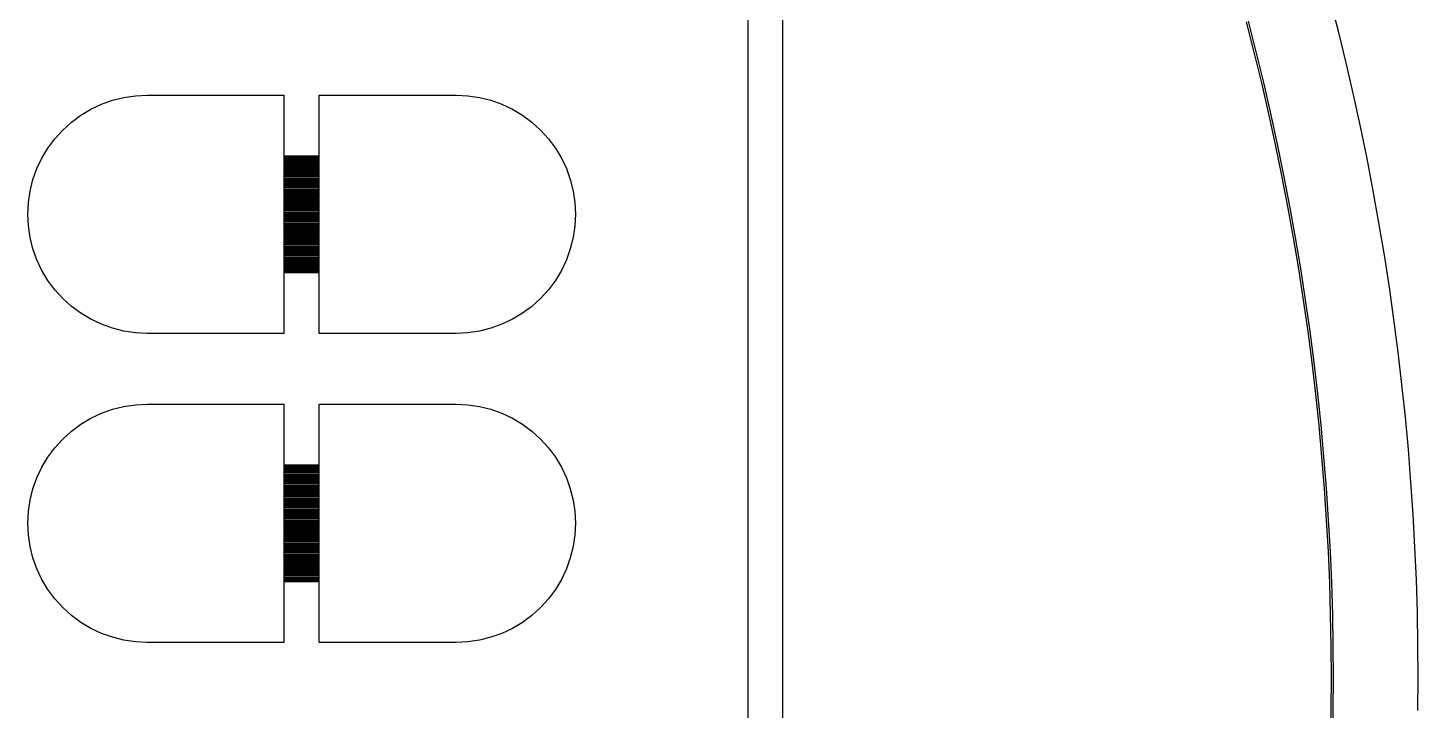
# Model space of a CAD drawing. Extents: x -18 to 132, y -42 to 114.
# Drawn here: x 91.03 to 131.5, y 35.06 to 54.93 of the extents above; entities that cross this region are included whole.
import ezdxf

# ---------------------------------------------------------------- set-up
doc = ezdxf.new("R2010")
doc.units = 0

msp = doc.modelspace()

# ---------------------------------------------------------------- linework, layer by layer
for p, q in [((113, 76.5), (113, -4.5)), ((112, -4), (112, 76)), ((129.177, 54.831), (128.941, 55.7521)), ((126.728, 54.2174), (126.499, 55.1086)), ((126.547, 55.1213), (126.777, 54.2296)), ((129.403, 53.907), (129.177, 54.831)), ((126.946, 53.3236), (126.728, 54.2174)), ((126.777, 54.2296), (126.995, 53.3351)), ((129.617, 52.9803), (129.403, 53.907)), ((127.153, 52.4271), (126.946, 53.3236)), ((126.995, 53.3351), (127.202, 52.4381)), ((92.8643, 52.5603), (93.1721, 52.7059)), ((93.1721, 52.7059), (93.4927, 52.8206)), ((93.4927, 52.8206), (93.823, 52.9033)), ((93.823, 52.9033), (94.1599, 52.9533)), ((94.1599, 52.9533), (94.5, 52.97)), ((94.5, 52.97), (98.485, 52.97)), ((98.485, 52.97), (98.485, 51.205)), ((99.515, 51.205), (99.515, 52.97)), ((99.515, 52.97), (103.5, 52.97)), ((103.5, 52.97), (103.84, 52.9533)), ((103.84, 52.9533), (104.177, 52.9033)), ((104.177, 52.9033), (104.507, 52.8206)), ((104.507, 52.8206), (104.828, 52.7059)), ((104.828, 52.7059), (105.136, 52.5603)), ((129.82, 52.0511), (129.617, 52.9803)), ((92.2987, 52.1823), (92.5722, 52.3852)), ((92.5722, 52.3852), (92.8643, 52.5603)), ((105.136, 52.5603), (105.428, 52.3852)), ((105.428, 52.3852), (105.701, 52.1823)), ((127.349, 51.5282), (127.153, 52.4271)), ((127.202, 52.4381), (127.398, 51.5385)), ((91.8177, 51.7013), (92.0463, 51.9537)), ((92.0463, 51.9537), (92.2987, 52.1823)), ((105.701, 52.1823), (105.954, 51.9537)), ((105.954, 51.9537), (106.182, 51.7013)), ((130.011, 51.1195), (129.82, 52.0511)), ((91.4397, 51.1357), (91.6148, 51.4278)), ((91.6148, 51.4278), (91.8177, 51.7013)), ((106.182, 51.7013), (106.385, 51.4278)), ((106.385, 51.4278), (106.56, 51.1357)), ((127.534, 50.6269), (127.349, 51.5282)), ((127.398, 51.5385), (127.583, 50.6366)), ((91.2941, 50.8279), (91.4397, 51.1357)), ((98.485, 51.205), (99.515, 51.205)), ((99.515, 51.195), (98.485, 51.195)), ((98.485, 51.195), (98.485, 51.165)), ((98.485, 51.165), (99.515, 51.165)), ((99.515, 51.155), (98.485, 51.155)), ((98.485, 51.155), (98.485, 51.125)), ((98.485, 51.125), (99.515, 51.125)), ((99.515, 51.115), (98.485, 51.115)), ((98.485, 51.115), (98.485, 51.085)), ((98.485, 51.085), (99.515, 51.085)), ((99.515, 51.075), (98.485, 51.075)), ((98.485, 51.075), (98.485, 51.045)), ((98.485, 51.045), (99.515, 51.045)), ((99.515, 51.035), (98.485, 51.035)), ((98.485, 51.035), (98.485, 51.005)), ((98.485, 51.005), (99.515, 51.005)), ((99.515, 50.995), (98.485, 50.995)), ((98.485, 50.995), (98.485, 50.965)), ((99.515, 51.165), (99.515, 51.195)), ((99.515, 51.125), (99.515, 51.155)), ((99.515, 51.085), (99.515, 51.115)), ((99.515, 51.045), (99.515, 51.075)), ((99.515, 51.005), (99.515, 51.035)), ((99.515, 50.965), (99.515, 50.995)), ((106.56, 51.1357), (106.706, 50.8279)), ((130.191, 50.1856), (130.011, 51.1195)), ((91.1794, 50.5073), (91.2941, 50.8279)), ((98.485, 50.965), (99.515, 50.965)), ((99.515, 50.955), (98.485, 50.955)), ((98.485, 50.955), (98.485, 50.925)), ((98.485, 50.925), (99.515, 50.925)), ((99.515, 50.915), (98.485, 50.915)), ((98.485, 50.915), (98.485, 50.885)), ((98.485, 50.885), (99.515, 50.885)), ((99.515, 50.875), (98.485, 50.875)), ((98.485, 50.875), (98.485, 50.845)), ((98.485, 50.845), (99.515, 50.845)), ((99.515, 50.835), (98.485, 50.835)), ((98.485, 50.835), (98.485, 50.805)), ((98.485, 50.805), (99.515, 50.805)), ((99.515, 50.795), (98.485, 50.795)), ((98.485, 50.795), (98.485, 50.765)), ((98.485, 50.765), (99.515, 50.765)), ((99.515, 50.755), (98.485, 50.755)), ((98.485, 50.755), (98.485, 50.725)), ((98.485, 50.725), (99.515, 50.725)), ((99.515, 50.715), (98.485, 50.715)), ((98.485, 50.715), (98.485, 50.685)), ((98.485, 50.685), (99.515, 50.685)), ((99.515, 50.675), (98.485, 50.675)), ((98.485, 50.675), (98.485, 50.645)), ((98.485, 50.645), (99.515, 50.645)), ((99.515, 50.635), (98.485, 50.635)), ((98.485, 50.635), (98.485, 50.605)), ((98.485, 50.605), (99.515, 50.605)), ((99.515, 50.595), (98.485, 50.595)), ((98.485, 50.595), (98.485, 50.565)), ((99.515, 50.925), (99.515, 50.955)), ((99.515, 50.885), (99.515, 50.915)), ((99.515, 50.845), (99.515, 50.875)), ((99.515, 50.805), (99.515, 50.835)), ((99.515, 50.765), (99.515, 50.795)), ((99.515, 50.725), (99.515, 50.755)), ((99.515, 50.685), (99.515, 50.715)), ((99.515, 50.645), (99.515, 50.675)), ((99.515, 50.605), (99.515, 50.635)), ((99.515, 50.565), (99.515, 50.595)), ((106.706, 50.8279), (106.821, 50.5073)), ((127.708, 49.7234), (127.534, 50.6269)), ((127.583, 50.6366), (127.757, 49.7326)), ((91.0967, 50.177), (91.1794, 50.5073)), ((98.485, 50.565), (99.515, 50.565)), ((99.515, 50.555), (98.485, 50.555)), ((98.485, 50.555), (98.485, 50.525)), ((98.485, 50.525), (99.515, 50.525)), ((99.515, 50.515), (98.485, 50.515)), ((98.485, 50.515), (98.485, 50.485)), ((98.485, 50.485), (99.515, 50.485)), ((99.515, 50.475), (98.485, 50.475)), ((98.485, 50.475), (98.485, 50.445)), ((98.485, 50.445), (99.515, 50.445)), ((99.515, 50.435), (98.485, 50.435)), ((98.485, 50.435), (98.485, 50.405)), ((98.485, 50.405), (99.515, 50.405)), ((99.515, 50.395), (98.485, 50.395)), ((98.485, 50.395), (98.485, 50.365)), ((98.485, 50.365), (99.515, 50.365)), ((99.515, 50.355), (98.485, 50.355)), ((98.485, 50.355), (98.485, 50.325)), ((98.485, 50.325), (99.515, 50.325)), ((99.515, 50.315), (98.485, 50.315)), ((98.485, 50.315), (98.485, 50.285)), ((98.485, 50.285), (99.515, 50.285)), ((99.515, 50.275), (98.485, 50.275)), ((98.485, 50.275), (98.485, 50.245)), ((98.485, 50.245), (99.515, 50.245)), ((99.515, 50.235), (98.485, 50.235)), ((98.485, 50.235), (98.485, 50.205)), ((98.485, 50.205), (99.515, 50.205)), ((99.515, 50.195), (98.485, 50.195)), ((98.485, 50.195), (98.485, 50.165)), ((99.515, 50.525), (99.515, 50.555)), ((99.515, 50.485), (99.515, 50.515)), ((99.515, 50.445), (99.515, 50.475)), ((99.515, 50.405), (99.515, 50.435)), ((99.515, 50.365), (99.515, 50.395)), ((99.515, 50.325), (99.515, 50.355)), ((99.515, 50.285), (99.515, 50.315)), ((99.515, 50.245), (99.515, 50.275)), ((99.515, 50.205), (99.515, 50.235)), ((99.515, 50.165), (99.515, 50.195)), ((106.821, 50.5073), (106.903, 50.177)), ((130.359, 49.2495), (130.191, 50.1856)), ((91.03, 49.5), (91.0467, 49.8401)), ((91.0467, 49.8401), (91.0967, 50.177)), ((98.485, 50.165), (99.515, 50.165)), ((99.515, 50.155), (98.485, 50.155)), ((98.485, 50.155), (98.485, 50.125)), ((98.485, 50.125), (99.515, 50.125)), ((99.515, 50.115), (98.485, 50.115)), ((98.485, 50.115), (98.485, 50.085)), ((98.485, 50.085), (99.515, 50.085)), ((99.515, 50.075), (98.485, 50.075)), ((98.485, 50.075), (98.485, 50.045)), ((98.485, 50.045), (99.515, 50.045)), ((99.515, 50.035), (98.485, 50.035)), ((98.485, 50.035), (98.485, 50.005)), ((98.485, 50.005), (99.515, 50.005)), ((99.515, 49.995), (98.485, 49.995)), ((98.485, 49.995), (98.485, 49.965)), ((98.485, 49.965), (99.515, 49.965)), ((99.515, 49.955), (98.485, 49.955)), ((98.485, 49.955), (98.485, 49.925)), ((98.485, 49.925), (99.515, 49.925)), ((99.515, 49.915), (98.485, 49.915)), ((98.485, 49.915), (98.485, 49.885)), ((98.485, 49.885), (99.515, 49.885)), ((99.515, 49.875), (98.485, 49.875)), ((98.485, 49.875), (98.485, 49.845)), ((98.485, 49.845), (99.515, 49.845)), ((99.515, 49.835), (98.485, 49.835)), ((98.485, 49.835), (98.485, 49.805)), ((98.485, 49.805), (99.515, 49.805)), ((99.515, 49.795), (98.485, 49.795)), ((98.485, 49.795), (98.485, 49.765)), ((99.515, 50.125), (99.515, 50.155)), ((99.515, 50.085), (99.515, 50.115)), ((99.515, 50.045), (99.515, 50.075)), ((99.515, 50.005), (99.515, 50.035)), ((99.515, 49.965), (99.515, 49.995)), ((99.515, 49.925), (99.515, 49.955)), ((99.515, 49.885), (99.515, 49.915)), ((99.515, 49.845), (99.515, 49.875)), ((99.515, 49.805), (99.515, 49.835)), ((99.515, 49.765), (99.515, 49.795)), ((106.903, 50.177), (106.953, 49.8401)), ((106.953, 49.8401), (106.97, 49.5)), ((91.0467, 49.1599), (91.03, 49.5)), ((98.485, 49.765), (99.515, 49.765)), ((99.515, 49.755), (98.485, 49.755)), ((98.485, 49.755), (98.485, 49.725)), ((98.485, 49.725), (99.515, 49.725)), ((99.515, 49.715), (98.485, 49.715)), ((98.485, 49.715), (98.485, 49.685)), ((98.485, 49.685), (99.515, 49.685)), ((99.515, 49.675), (98.485, 49.675)), ((98.485, 49.675), (98.485, 49.645)), ((98.485, 49.645), (99.515, 49.645)), ((99.515, 49.635), (98.485, 49.635)), ((98.485, 49.635), (98.485, 49.605)), ((98.485, 49.605), (99.515, 49.605)), ((99.515, 49.595), (98.485, 49.595)), ((98.485, 49.595), (98.485, 49.565)), ((98.485, 49.565), (99.515, 49.565)), ((99.515, 49.555), (98.485, 49.555)), ((98.485, 49.555), (98.485, 49.525)), ((98.485, 49.525), (99.515, 49.525)), ((99.515, 49.515), (98.485, 49.515)), ((98.485, 49.515), (98.485, 49.485)), ((98.485, 49.485), (99.515, 49.485)), ((99.515, 49.475), (98.485, 49.475)), ((98.485, 49.475), (98.485, 49.445)), ((98.485, 49.445), (99.515, 49.445)), ((99.515, 49.435), (98.485, 49.435)), ((98.485, 49.435), (98.485, 49.405)), ((98.485, 49.405), (99.515, 49.405)), ((99.515, 49.395), (98.485, 49.395)), ((98.485, 49.395), (98.485, 49.365)), ((99.515, 49.725), (99.515, 49.755)), ((99.515, 49.685), (99.515, 49.715)), ((99.515, 49.645), (99.515, 49.675)), ((99.515, 49.605), (99.515, 49.635)), ((99.515, 49.565), (99.515, 49.595)), ((99.515, 49.525), (99.515, 49.555)), ((99.515, 49.485), (99.515, 49.515)), ((99.515, 49.445), (99.515, 49.475)), ((99.515, 49.405), (99.515, 49.435)), ((99.515, 49.365), (99.515, 49.395)), ((106.97, 49.5), (106.953, 49.1599)), ((127.871, 48.8179), (127.708, 49.7234)), ((127.757, 49.7326), (127.92, 48.8264)), ((91.0967, 48.823), (91.0467, 49.1599)), ((98.485, 49.365), (99.515, 49.365)), ((99.515, 49.355), (98.485, 49.355)), ((98.485, 49.355), (98.485, 49.325)), ((98.485, 49.325), (99.515, 49.325)), ((99.515, 49.315), (98.485, 49.315)), ((98.485, 49.315), (98.485, 49.285)), ((98.485, 49.285), (99.515, 49.285)), ((99.515, 49.275), (98.485, 49.275)), ((98.485, 49.275), (98.485, 49.245)), ((98.485, 49.245), (99.515, 49.245)), ((99.515, 49.235), (98.485, 49.235)), ((98.485, 49.235), (98.485, 49.205)), ((98.485, 49.205), (99.515, 49.205)), ((99.515, 49.195), (98.485, 49.195)), ((98.485, 49.195), (98.485, 49.165)), ((98.485, 49.165), (99.515, 49.165)), ((99.515, 49.155), (98.485, 49.155)), ((98.485, 49.155), (98.485, 49.125)), ((98.485, 49.125), (99.515, 49.125)), ((99.515, 49.115), (98.485, 49.115)), ((98.485, 49.115), (98.485, 49.085)), ((98.485, 49.085), (99.515, 49.085)), ((99.515, 49.075), (98.485, 49.075)), ((98.485, 49.075), (98.485, 49.045)), ((98.485, 49.045), (99.515, 49.045)), ((99.515, 49.035), (98.485, 49.035)), ((98.485, 49.035), (98.485, 49.005)), ((98.485, 49.005), (99.515, 49.005)), ((99.515, 48.995), (98.485, 48.995)), ((98.485, 48.995), (98.485, 48.965)), ((99.515, 49.325), (99.515, 49.355)), ((99.515, 49.285), (99.515, 49.315)), ((99.515, 49.245), (99.515, 49.275)), ((99.515, 49.205), (99.515, 49.235)), ((99.515, 49.165), (99.515, 49.195)), ((99.515, 49.125), (99.515, 49.155)), ((99.515, 49.085), (99.515, 49.115)), ((99.515, 49.045), (99.515, 49.075)), ((99.515, 49.005), (99.515, 49.035)), ((99.515, 48.965), (99.515, 48.995)), ((106.953, 49.1599), (106.903, 48.823)), ((130.516, 48.3115), (130.359, 49.2495)), ((91.1794, 48.4927), (91.0967, 48.823)), ((98.485, 48.965), (99.515, 48.965)), ((99.515, 48.955), (98.485, 48.955)), ((98.485, 48.955), (98.485, 48.925)), ((98.485, 48.925), (99.515, 48.925)), ((99.515, 48.915), (98.485, 48.915)), ((98.485, 48.915), (98.485, 48.885)), ((98.485, 48.885), (99.515, 48.885)), ((99.515, 48.875), (98.485, 48.875)), ((98.485, 48.875), (98.485, 48.845)), ((98.485, 48.845), (99.515, 48.845)), ((99.515, 48.835), (98.485, 48.835)), ((98.485, 48.835), (98.485, 48.805)), ((98.485, 48.805), (99.515, 48.805)), ((99.515, 48.795), (98.485, 48.795)), ((98.485, 48.795), (98.485, 48.765)), ((98.485, 48.765), (99.515, 48.765)), ((99.515, 48.755), (98.485, 48.755)), ((98.485, 48.755), (98.485, 48.725)), ((98.485, 48.725), (99.515, 48.725)), ((99.515, 48.715), (98.485, 48.715)), ((98.485, 48.715), (98.485, 48.685)), ((98.485, 48.685), (99.515, 48.685)), ((99.515, 48.675), (98.485, 48.675)), ((98.485, 48.675), (98.485, 48.645)), ((98.485, 48.645), (99.515, 48.645)), ((99.515, 48.635), (98.485, 48.635)), ((98.485, 48.635), (98.485, 48.605)), ((98.485, 48.605), (99.515, 48.605)), ((99.515, 48.595), (98.485, 48.595)), ((98.485, 48.595), (98.485, 48.565)), ((98.485, 48.565), (99.515, 48.565)), ((99.515, 48.925), (99.515, 48.955)), ((99.515, 48.885), (99.515, 48.915)), ((99.515, 48.845), (99.515, 48.875)), ((99.515, 48.805), (99.515, 48.835)), ((99.515, 48.765), (99.515, 48.795)), ((99.515, 48.725), (99.515, 48.755)), ((99.515, 48.685), (99.515, 48.715)), ((99.515, 48.645), (99.515, 48.675)), ((99.515, 48.605), (99.515, 48.635)), ((99.515, 48.565), (99.515, 48.595)), ((106.903, 48.823), (106.821, 48.4927)), ((128.023, 47.9104), (127.871, 48.8179)), ((127.92, 48.8264), (128.072, 47.9183)), ((91.2941, 48.1721), (91.1794, 48.4927)), ((91.4397, 47.8643), (91.2941, 48.1721)), ((99.515, 48.555), (98.485, 48.555)), ((98.485, 48.555), (98.485, 48.525)), ((98.485, 48.525), (99.515, 48.525)), ((99.515, 48.515), (98.485, 48.515)), ((98.485, 48.515), (98.485, 48.485)), ((98.485, 48.485), (99.515, 48.485)), ((99.515, 48.475), (98.485, 48.475)), ((98.485, 48.475), (98.485, 48.445)), ((98.485, 48.445), (99.515, 48.445)), ((99.515, 48.435), (98.485, 48.435)), ((98.485, 48.435), (98.485, 48.405)), ((98.485, 48.405), (99.515, 48.405)), ((99.515, 48.395), (98.485, 48.395)), ((98.485, 48.395), (98.485, 48.365)), ((98.485, 48.365), (99.515, 48.365)), ((99.515, 48.355), (98.485, 48.355)), ((98.485, 48.355), (98.485, 48.325)), ((98.485, 48.325), (99.515, 48.325)), ((99.515, 48.315), (98.485, 48.315)), ((98.485, 48.315), (98.485, 48.285)), ((98.485, 48.285), (99.515, 48.285)), ((99.515, 48.275), (98.485, 48.275)), ((98.485, 48.275), (98.485, 48.245)), ((98.485, 48.245), (99.515, 48.245)), ((99.515, 48.235), (98.485, 48.235)), ((98.485, 48.235), (98.485, 48.205)), ((98.485, 48.205), (99.515, 48.205)), ((99.515, 48.195), (98.485, 48.195)), ((98.485, 48.195), (98.485, 48.165)), ((98.485, 48.165), (99.515, 48.165)), ((99.515, 48.525), (99.515, 48.555)), ((99.515, 48.485), (99.515, 48.515)), ((99.515, 48.445), (99.515, 48.475)), ((99.515, 48.405), (99.515, 48.435)), ((99.515, 48.365), (99.515, 48.395)), ((99.515, 48.325), (99.515, 48.355)), ((99.515, 48.285), (99.515, 48.315)), ((99.515, 48.245), (99.515, 48.275)), ((99.515, 48.205), (99.515, 48.235)), ((99.515, 48.165), (99.515, 48.195)), ((106.706, 48.1721), (106.56, 47.8643)), ((106.821, 48.4927), (106.706, 48.1721)), ((130.661, 47.3716), (130.516, 48.3115)), ((91.6148, 47.5722), (91.4397, 47.8643)), ((99.515, 48.155), (98.485, 48.155)), ((98.485, 48.155), (98.485, 48.125)), ((98.485, 48.125), (99.515, 48.125)), ((99.515, 48.115), (98.485, 48.115)), ((98.485, 48.115), (98.485, 48.085)), ((98.485, 48.085), (99.515, 48.085)), ((99.515, 48.075), (98.485, 48.075)), ((98.485, 48.075), (98.485, 48.045)), ((98.485, 48.045), (99.515, 48.045)), ((99.515, 48.035), (98.485, 48.035)), ((98.485, 48.035), (98.485, 48.005)), ((98.485, 48.005), (99.515, 48.005)), ((99.515, 47.995), (98.485, 47.995)), ((98.485, 47.995), (98.485, 47.965)), ((98.485, 47.965), (99.515, 47.965)), ((99.515, 47.955), (98.485, 47.955)), ((98.485, 47.955), (98.485, 47.925)), ((98.485, 47.925), (99.515, 47.925)), ((99.515, 47.915), (98.485, 47.915)), ((98.485, 47.915), (98.485, 47.885)), ((98.485, 47.885), (99.515, 47.885)), ((99.515, 47.875), (98.485, 47.875)), ((98.485, 47.875), (98.485, 47.845)), ((98.485, 47.845), (99.515, 47.845)), ((99.515, 47.835), (98.485, 47.835)), ((98.485, 47.835), (98.485, 47.805)), ((98.485, 47.805), (99.515, 47.805)), ((99.515, 47.795), (98.485, 47.795)), ((98.485, 47.795), (98.485, 46.03)), ((99.515, 48.125), (99.515, 48.155)), ((99.515, 48.085), (99.515, 48.115)), ((99.515, 48.045), (99.515, 48.075)), ((99.515, 48.005), (99.515, 48.035)), ((99.515, 47.965), (99.515, 47.995)), ((99.515, 47.925), (99.515, 47.955)), ((99.515, 47.885), (99.515, 47.915)), ((99.515, 47.845), (99.515, 47.875)), ((99.515, 47.805), (99.515, 47.835)), ((99.515, 46.03), (99.515, 47.795)), ((106.56, 47.8643), (106.385, 47.5722)), ((128.163, 47.0011), (128.023, 47.9104)), ((128.072, 47.9183), (128.213, 47.0085)), ((91.8177, 47.2987), (91.6148, 47.5722)), ((106.385, 47.5722), (106.182, 47.2987)), ((130.795, 46.43), (130.661, 47.3716)), ((92.0463, 47.0463), (91.8177, 47.2987)), ((92.2987, 46.8177), (92.0463, 47.0463)), ((105.954, 47.0463), (105.701, 46.8177)), ((106.182, 47.2987), (105.954, 47.0463)), ((128.293, 46.0902), (128.163, 47.0011)), ((128.213, 47.0085), (128.342, 46.0969)), ((92.5722, 46.6148), (92.2987, 46.8177)), ((92.8643, 46.4397), (92.5722, 46.6148)), ((105.428, 46.6148), (105.136, 46.4397)), ((105.701, 46.8177), (105.428, 46.6148)), ((93.1721, 46.2941), (92.8643, 46.4397)), ((93.4927, 46.1794), (93.1721, 46.2941)), ((93.823, 46.0967), (93.4927, 46.1794)), ((104.507, 46.1794), (104.177, 46.0967)), ((104.828, 46.2941), (104.507, 46.1794)), ((105.136, 46.4397), (104.828, 46.2941)), ((130.917, 45.4868), (130.795, 46.43)), ((94.1599, 46.0467), (93.823, 46.0967)), ((94.5, 46.03), (94.1599, 46.0467)), ((98.485, 46.03), (94.5, 46.03)), ((103.5, 46.03), (99.515, 46.03)), ((103.84, 46.0467), (103.5, 46.03)), ((104.177, 46.0967), (103.84, 46.0467)), ((128.411, 45.1777), (128.293, 46.0902)), ((128.342, 46.0969), (128.461, 45.1839)), ((131.028, 44.5422), (130.917, 45.4868)), ((128.518, 44.2639), (128.411, 45.1777)), ((128.461, 45.1839), (128.568, 44.2694)), ((131.127, 43.5963), (131.028, 44.5422)), ((128.614, 43.3488), (128.518, 44.2639)), ((128.568, 44.2694), (128.664, 43.3537)), ((93.1721, 43.7059), (93.4927, 43.8206)), ((93.4927, 43.8206), (93.823, 43.9033)), ((93.823, 43.9033), (94.1599, 43.9533)), ((94.1599, 43.9533), (94.5, 43.97)), ((94.5, 43.97), (98.485, 43.97)), ((98.485, 43.97), (98.485, 42.205)), ((99.515, 42.205), (99.515, 43.97)), ((99.515, 43.97), (103.5, 43.97)), ((103.5, 43.97), (103.84, 43.9533)), ((103.84, 43.9533), (104.177, 43.9033)), ((104.177, 43.9033), (104.507, 43.8206)), ((104.507, 43.8206), (104.828, 43.7059)), ((92.2987, 43.1823), (92.5722, 43.3852)), ((92.5722, 43.3852), (92.8643, 43.5603)), ((92.8643, 43.5603), (93.1721, 43.7059)), ((104.828, 43.7059), (105.136, 43.5603)), ((105.136, 43.5603), (105.428, 43.3852)), ((105.428, 43.3852), (105.701, 43.1823)), ((128.699, 42.4326), (128.614, 43.3488)), ((128.664, 43.3537), (128.748, 42.4369)), ((131.214, 42.6493), (131.127, 43.5963)), ((91.8177, 42.7013), (92.0463, 42.9537)), ((92.0463, 42.9537), (92.2987, 43.1823)), ((105.701, 43.1823), (105.954, 42.9537)), ((105.954, 42.9537), (106.182, 42.7013)), ((91.6148, 42.4278), (91.8177, 42.7013)), ((106.182, 42.7013), (106.385, 42.4278)), ((131.29, 41.7012), (131.214, 42.6493)), ((91.2941, 41.8279), (91.4397, 42.1357)), ((91.4397, 42.1357), (91.6148, 42.4278)), ((98.485, 42.205), (99.515, 42.205)), ((99.515, 42.195), (98.485, 42.195)), ((98.485, 42.195), (98.485, 42.165)), ((98.485, 42.165), (99.515, 42.165)), ((99.515, 42.155), (98.485, 42.155)), ((98.485, 42.155), (98.485, 42.125)), ((98.485, 42.125), (99.515, 42.125)), ((99.515, 42.115), (98.485, 42.115)), ((98.485, 42.115), (98.485, 42.085)), ((99.515, 42.165), (99.515, 42.195)), ((99.515, 42.125), (99.515, 42.155)), ((99.515, 42.085), (99.515, 42.115)), ((106.385, 42.4278), (106.56, 42.1357)), ((106.56, 42.1357), (106.706, 41.8279)), ((128.772, 41.5155), (128.699, 42.4326)), ((128.748, 42.4369), (128.822, 41.5192)), ((91.1794, 41.5073), (91.2941, 41.8279)), ((98.485, 42.085), (99.515, 42.085)), ((99.515, 42.075), (98.485, 42.075)), ((98.485, 42.075), (98.485, 42.045)), ((98.485, 42.045), (99.515, 42.045)), ((99.515, 42.035), (98.485, 42.035)), ((98.485, 42.035), (98.485, 42.005)), ((98.485, 42.005), (99.515, 42.005)), ((99.515, 41.995), (98.485, 41.995)), ((98.485, 41.995), (98.485, 41.965)), ((98.485, 41.965), (99.515, 41.965)), ((99.515, 41.955), (98.485, 41.955)), ((98.485, 41.955), (98.485, 41.925)), ((98.485, 41.925), (99.515, 41.925)), ((99.515, 41.915), (98.485, 41.915)), ((98.485, 41.915), (98.485, 41.885)), ((98.485, 41.885), (99.515, 41.885)), ((99.515, 41.875), (98.485, 41.875)), ((98.485, 41.875), (98.485, 41.845)), ((98.485, 41.845), (99.515, 41.845)), ((99.515, 41.835), (98.485, 41.835)), ((98.485, 41.835), (98.485, 41.805)), ((98.485, 41.805), (99.515, 41.805)), ((99.515, 41.795), (98.485, 41.795)), ((98.485, 41.795), (98.485, 41.765)), ((98.485, 41.765), (99.515, 41.765)), ((99.515, 41.755), (98.485, 41.755)), ((98.485, 41.755), (98.485, 41.725)), ((98.485, 41.725), (99.515, 41.725)), ((99.515, 41.715), (98.485, 41.715)), ((98.485, 41.715), (98.485, 41.685)), ((98.485, 41.685), (99.515, 41.685)), ((99.515, 42.045), (99.515, 42.075)), ((99.515, 42.005), (99.515, 42.035)), ((99.515, 41.965), (99.515, 41.995)), ((99.515, 41.925), (99.515, 41.955)), ((99.515, 41.885), (99.515, 41.915)), ((99.515, 41.845), (99.515, 41.875)), ((99.515, 41.805), (99.515, 41.835)), ((99.515, 41.765), (99.515, 41.795)), ((99.515, 41.725), (99.515, 41.755)), ((99.515, 41.685), (99.515, 41.715)), ((106.706, 41.8279), (106.821, 41.5073)), ((131.354, 40.7523), (131.29, 41.7012)), ((91.0967, 41.177), (91.1794, 41.5073)), ((99.515, 41.675), (98.485, 41.675)), ((98.485, 41.675), (98.485, 41.645)), ((98.485, 41.645), (99.515, 41.645)), ((99.515, 41.635), (98.485, 41.635)), ((98.485, 41.635), (98.485, 41.605)), ((98.485, 41.605), (99.515, 41.605)), ((99.515, 41.595), (98.485, 41.595)), ((98.485, 41.595), (98.485, 41.565)), ((98.485, 41.565), (99.515, 41.565)), ((99.515, 41.555), (98.485, 41.555)), ((98.485, 41.555), (98.485, 41.525)), ((98.485, 41.525), (99.515, 41.525)), ((99.515, 41.515), (98.485, 41.515)), ((98.485, 41.515), (98.485, 41.485)), ((98.485, 41.485), (99.515, 41.485)), ((99.515, 41.475), (98.485, 41.475)), ((98.485, 41.475), (98.485, 41.445)), ((98.485, 41.445), (99.515, 41.445)), ((99.515, 41.435), (98.485, 41.435)), ((98.485, 41.435), (98.485, 41.405)), ((98.485, 41.405), (99.515, 41.405)), ((99.515, 41.395), (98.485, 41.395)), ((98.485, 41.395), (98.485, 41.365)), ((98.485, 41.365), (99.515, 41.365)), ((99.515, 41.355), (98.485, 41.355)), ((98.485, 41.355), (98.485, 41.325)), ((98.485, 41.325), (99.515, 41.325)), ((99.515, 41.315), (98.485, 41.315)), ((98.485, 41.315), (98.485, 41.285)), ((98.485, 41.285), (99.515, 41.285)), ((99.515, 41.645), (99.515, 41.675)), ((99.515, 41.605), (99.515, 41.635)), ((99.515, 41.565), (99.515, 41.595)), ((99.515, 41.525), (99.515, 41.555)), ((99.515, 41.485), (99.515, 41.515)), ((99.515, 41.445), (99.515, 41.475)), ((99.515, 41.405), (99.515, 41.435)), ((99.515, 41.365), (99.515, 41.395)), ((99.515, 41.325), (99.515, 41.355)), ((99.515, 41.285), (99.515, 41.315)), ((106.821, 41.5073), (106.903, 41.177)), ((128.834, 40.5975), (128.772, 41.5155)), ((128.822, 41.5192), (128.884, 40.6006)), ((91.0467, 40.8401), (91.0967, 41.177)), ((99.515, 41.275), (98.485, 41.275)), ((98.485, 41.275), (98.485, 41.245)), ((98.485, 41.245), (99.515, 41.245)), ((99.515, 41.235), (98.485, 41.235)), ((98.485, 41.235), (98.485, 41.205)), ((98.485, 41.205), (99.515, 41.205)), ((99.515, 41.195), (98.485, 41.195)), ((98.485, 41.195), (98.485, 41.165)), ((98.485, 41.165), (99.515, 41.165)), ((99.515, 41.155), (98.485, 41.155)), ((98.485, 41.155), (98.485, 41.125)), ((98.485, 41.125), (99.515, 41.125)), ((99.515, 41.115), (98.485, 41.115)), ((98.485, 41.115), (98.485, 41.085)), ((98.485, 41.085), (99.515, 41.085)), ((99.515, 41.075), (98.485, 41.075)), ((98.485, 41.075), (98.485, 41.045)), ((98.485, 41.045), (99.515, 41.045)), ((99.515, 41.035), (98.485, 41.035)), ((98.485, 41.035), (98.485, 41.005)), ((98.485, 41.005), (99.515, 41.005)), ((99.515, 40.995), (98.485, 40.995)), ((98.485, 40.995), (98.485, 40.965)), ((98.485, 40.965), (99.515, 40.965)), ((99.515, 40.955), (98.485, 40.955)), ((98.485, 40.955), (98.485, 40.925)), ((98.485, 40.925), (99.515, 40.925)), ((99.515, 40.915), (98.485, 40.915)), ((98.485, 40.915), (98.485, 40.885)), ((98.485, 40.885), (99.515, 40.885)), ((99.515, 40.875), (98.485, 40.875)), ((98.485, 40.875), (98.485, 40.845)), ((99.515, 41.245), (99.515, 41.275)), ((99.515, 41.205), (99.515, 41.235)), ((99.515, 41.165), (99.515, 41.195)), ((99.515, 41.125), (99.515, 41.155)), ((99.515, 41.085), (99.515, 41.115)), ((99.515, 41.045), (99.515, 41.075)), ((99.515, 41.005), (99.515, 41.035)), ((99.515, 40.965), (99.515, 40.995)), ((99.515, 40.925), (99.515, 40.955)), ((99.515, 40.885), (99.515, 40.915)), ((99.515, 40.845), (99.515, 40.875)), ((106.903, 41.177), (106.953, 40.8401)), ((91.03, 40.5), (91.0467, 40.8401)), ((91.0467, 40.1599), (91.03, 40.5)), ((98.485, 40.845), (99.515, 40.845)), ((99.515, 40.835), (98.485, 40.835)), ((98.485, 40.835), (98.485, 40.805)), ((98.485, 40.805), (99.515, 40.805)), ((99.515, 40.795), (98.485, 40.795)), ((98.485, 40.795), (98.485, 40.765)), ((98.485, 40.765), (99.515, 40.765)), ((99.515, 40.755), (98.485, 40.755)), ((98.485, 40.755), (98.485, 40.725)), ((98.485, 40.725), (99.515, 40.725)), ((99.515, 40.715), (98.485, 40.715)), ((98.485, 40.715), (98.485, 40.685)), ((98.485, 40.685), (99.515, 40.685)), ((99.515, 40.675), (98.485, 40.675)), ((98.485, 40.675), (98.485, 40.645)), ((98.485, 40.645), (99.515, 40.645)), ((99.515, 40.635), (98.485, 40.635)), ((98.485, 40.635), (98.485, 40.605)), ((98.485, 40.605), (99.515, 40.605)), ((99.515, 40.595), (98.485, 40.595)), ((98.485, 40.595), (98.485, 40.565)), ((98.485, 40.565), (99.515, 40.565)), ((99.515, 40.555), (98.485, 40.555)), ((98.485, 40.555), (98.485, 40.525)), ((98.485, 40.525), (99.515, 40.525)), ((99.515, 40.515), (98.485, 40.515)), ((98.485, 40.515), (98.485, 40.485)), ((98.485, 40.485), (99.515, 40.485)), ((99.515, 40.475), (98.485, 40.475)), ((98.485, 40.475), (98.485, 40.445)), ((99.515, 40.805), (99.515, 40.835)), ((99.515, 40.765), (99.515, 40.795)), ((99.515, 40.725), (99.515, 40.755)), ((99.515, 40.685), (99.515, 40.715)), ((99.515, 40.645), (99.515, 40.675)), ((99.515, 40.605), (99.515, 40.635)), ((99.515, 40.565), (99.515, 40.595)), ((99.515, 40.525), (99.515, 40.555)), ((99.515, 40.485), (99.515, 40.515)), ((99.515, 40.445), (99.515, 40.475)), ((106.953, 40.8401), (106.97, 40.5)), ((106.97, 40.5), (106.953, 40.1599)), ((128.885, 39.6788), (128.834, 40.5975)), ((128.884, 40.6006), (128.935, 39.6813)), ((131.407, 39.8027), (131.354, 40.7523)), ((91.0967, 39.823), (91.0467, 40.1599)), ((98.485, 40.445), (99.515, 40.445)), ((99.515, 40.435), (98.485, 40.435)), ((98.485, 40.435), (98.485, 40.405)), ((98.485, 40.405), (99.515, 40.405)), ((99.515, 40.395), (98.485, 40.395)), ((98.485, 40.395), (98.485, 40.365)), ((98.485, 40.365), (99.515, 40.365)), ((99.515, 40.355), (98.485, 40.355)), ((98.485, 40.355), (98.485, 40.325)), ((98.485, 40.325), (99.515, 40.325)), ((99.515, 40.315), (98.485, 40.315)), ((98.485, 40.315), (98.485, 40.285)), ((98.485, 40.285), (99.515, 40.285)), ((99.515, 40.275), (98.485, 40.275)), ((98.485, 40.275), (98.485, 40.245)), ((98.485, 40.245), (99.515, 40.245)), ((99.515, 40.235), (98.485, 40.235)), ((98.485, 40.235), (98.485, 40.205)), ((98.485, 40.205), (99.515, 40.205)), ((99.515, 40.195), (98.485, 40.195)), ((98.485, 40.195), (98.485, 40.165)), ((98.485, 40.165), (99.515, 40.165)), ((99.515, 40.155), (98.485, 40.155)), ((98.485, 40.155), (98.485, 40.125)), ((98.485, 40.125), (99.515, 40.125)), ((99.515, 40.115), (98.485, 40.115)), ((98.485, 40.115), (98.485, 40.085)), ((98.485, 40.085), (99.515, 40.085)), ((99.515, 40.075), (98.485, 40.075)), ((98.485, 40.075), (98.485, 40.045)), ((99.515, 40.405), (99.515, 40.435)), ((99.515, 40.365), (99.515, 40.395)), ((99.515, 40.325), (99.515, 40.355)), ((99.515, 40.285), (99.515, 40.315)), ((99.515, 40.245), (99.515, 40.275)), ((99.515, 40.205), (99.515, 40.235)), ((99.515, 40.165), (99.515, 40.195)), ((99.515, 40.125), (99.515, 40.155)), ((99.515, 40.085), (99.515, 40.115)), ((99.515, 40.045), (99.515, 40.075)), ((106.953, 40.1599), (106.903, 39.823)), ((91.1794, 39.4927), (91.0967, 39.823)), ((98.485, 40.045), (99.515, 40.045)), ((99.515, 40.035), (98.485, 40.035)), ((98.485, 40.035), (98.485, 40.005)), ((98.485, 40.005), (99.515, 40.005)), ((99.515, 39.995), (98.485, 39.995)), ((98.485, 39.995), (98.485, 39.965)), ((98.485, 39.965), (99.515, 39.965)), ((99.515, 39.955), (98.485, 39.955)), ((98.485, 39.955), (98.485, 39.925)), ((98.485, 39.925), (99.515, 39.925)), ((99.515, 39.915), (98.485, 39.915)), ((98.485, 39.915), (98.485, 39.885)), ((98.485, 39.885), (99.515, 39.885)), ((99.515, 39.875), (98.485, 39.875)), ((98.485, 39.875), (98.485, 39.845)), ((98.485, 39.845), (99.515, 39.845)), ((99.515, 39.835), (98.485, 39.835)), ((98.485, 39.835), (98.485, 39.805)), ((98.485, 39.805), (99.515, 39.805)), ((99.515, 39.795), (98.485, 39.795)), ((98.485, 39.795), (98.485, 39.765)), ((98.485, 39.765), (99.515, 39.765)), ((99.515, 39.755), (98.485, 39.755)), ((98.485, 39.755), (98.485, 39.725)), ((98.485, 39.725), (99.515, 39.725)), ((99.515, 39.715), (98.485, 39.715)), ((98.485, 39.715), (98.485, 39.685)), ((98.485, 39.685), (99.515, 39.685)), ((99.515, 39.675), (98.485, 39.675)), ((98.485, 39.675), (98.485, 39.645)), ((99.515, 40.005), (99.515, 40.035)), ((99.515, 39.965), (99.515, 39.995)), ((99.515, 39.925), (99.515, 39.955)), ((99.515, 39.885), (99.515, 39.915)), ((99.515, 39.845), (99.515, 39.875)), ((99.515, 39.805), (99.515, 39.835)), ((99.515, 39.765), (99.515, 39.795)), ((99.515, 39.725), (99.515, 39.755)), ((99.515, 39.685), (99.515, 39.715)), ((99.515, 39.645), (99.515, 39.675)), ((106.903, 39.823), (106.821, 39.4927)), ((128.924, 38.7596), (128.885, 39.6788)), ((128.935, 39.6813), (128.974, 38.7615)), ((131.447, 38.8526), (131.407, 39.8027)), ((91.2941, 39.1721), (91.1794, 39.4927)), ((98.485, 39.645), (99.515, 39.645)), ((99.515, 39.635), (98.485, 39.635)), ((98.485, 39.635), (98.485, 39.605)), ((98.485, 39.605), (99.515, 39.605)), ((99.515, 39.595), (98.485, 39.595)), ((98.485, 39.595), (98.485, 39.565)), ((98.485, 39.565), (99.515, 39.565)), ((99.515, 39.555), (98.485, 39.555)), ((98.485, 39.555), (98.485, 39.525)), ((98.485, 39.525), (99.515, 39.525)), ((99.515, 39.515), (98.485, 39.515)), ((98.485, 39.515), (98.485, 39.485)), ((98.485, 39.485), (99.515, 39.485)), ((99.515, 39.475), (98.485, 39.475)), ((98.485, 39.475), (98.485, 39.445)), ((98.485, 39.445), (99.515, 39.445)), ((99.515, 39.435), (98.485, 39.435)), ((98.485, 39.435), (98.485, 39.405)), ((98.485, 39.405), (99.515, 39.405)), ((99.515, 39.395), (98.485, 39.395)), ((98.485, 39.395), (98.485, 39.365)), ((98.485, 39.365), (99.515, 39.365)), ((99.515, 39.355), (98.485, 39.355)), ((98.485, 39.355), (98.485, 39.325)), ((98.485, 39.325), (99.515, 39.325)), ((99.515, 39.315), (98.485, 39.315)), ((98.485, 39.315), (98.485, 39.285)), ((98.485, 39.285), (99.515, 39.285)), ((99.515, 39.275), (98.485, 39.275)), ((98.485, 39.275), (98.485, 39.245)), ((99.515, 39.605), (99.515, 39.635)), ((99.515, 39.565), (99.515, 39.595)), ((99.515, 39.525), (99.515, 39.555)), ((99.515, 39.485), (99.515, 39.515)), ((99.515, 39.445), (99.515, 39.475)), ((99.515, 39.405), (99.515, 39.435)), ((99.515, 39.365), (99.515, 39.395)), ((99.515, 39.325), (99.515, 39.355)), ((99.515, 39.285), (99.515, 39.315)), ((99.515, 39.245), (99.515, 39.275)), ((106.821, 39.4927), (106.706, 39.1721)), ((91.4397, 38.8643), (91.2941, 39.1721)), ((91.6148, 38.5722), (91.4397, 38.8643)), ((98.485, 39.245), (99.515, 39.245)), ((99.515, 39.235), (98.485, 39.235)), ((98.485, 39.235), (98.485, 39.205)), ((98.485, 39.205), (99.515, 39.205)), ((99.515, 39.195), (98.485, 39.195)), ((98.485, 39.195), (98.485, 39.165)), ((98.485, 39.165), (99.515, 39.165)), ((99.515, 39.155), (98.485, 39.155)), ((98.485, 39.155), (98.485, 39.125)), ((98.485, 39.125), (99.515, 39.125)), ((99.515, 39.115), (98.485, 39.115)), ((98.485, 39.115), (98.485, 39.085)), ((98.485, 39.085), (99.515, 39.085)), ((99.515, 39.075), (98.485, 39.075)), ((98.485, 39.075), (98.485, 39.045)), ((98.485, 39.045), (99.515, 39.045)), ((99.515, 39.035), (98.485, 39.035)), ((98.485, 39.035), (98.485, 39.005)), ((98.485, 39.005), (99.515, 39.005)), ((99.515, 38.995), (98.485, 38.995)), ((98.485, 38.995), (98.485, 38.965)), ((98.485, 38.965), (99.515, 38.965)), ((99.515, 38.955), (98.485, 38.955)), ((98.485, 38.955), (98.485, 38.925)), ((98.485, 38.925), (99.515, 38.925)), ((99.515, 38.915), (98.485, 38.915)), ((98.485, 38.915), (98.485, 38.885)), ((98.485, 38.885), (99.515, 38.885)), ((99.515, 38.875), (98.485, 38.875)), ((98.485, 38.875), (98.485, 38.845)), ((99.515, 39.205), (99.515, 39.235)), ((99.515, 39.165), (99.515, 39.195)), ((99.515, 39.125), (99.515, 39.155)), ((99.515, 39.085), (99.515, 39.115)), ((99.515, 39.045), (99.515, 39.075)), ((99.515, 39.005), (99.515, 39.035)), ((99.515, 38.965), (99.515, 38.995)), ((99.515, 38.925), (99.515, 38.955)), ((99.515, 38.885), (99.515, 38.915)), ((99.515, 38.845), (99.515, 38.875)), ((106.56, 38.8643), (106.385, 38.5722)), ((106.706, 39.1721), (106.56, 38.8643)), ((131.477, 37.9019), (131.447, 38.8526)), ((91.8177, 38.2987), (91.6148, 38.5722)), ((98.485, 38.845), (99.515, 38.845)), ((99.515, 38.835), (98.485, 38.835)), ((98.485, 38.835), (98.485, 38.805)), ((98.485, 38.805), (99.515, 38.805)), ((99.515, 38.795), (98.485, 38.795)), ((98.485, 38.795), (98.485, 37.03)), ((99.515, 38.805), (99.515, 38.835)), ((99.515, 37.03), (99.515, 38.795)), ((106.385, 38.5722), (106.182, 38.2987)), ((128.952, 37.84), (128.924, 38.7596)), ((128.974, 38.7615), (129.002, 37.8412)), ((92.0463, 38.0463), (91.8177, 38.2987)), ((92.2987, 37.8177), (92.0463, 38.0463)), ((105.954, 38.0463), (105.701, 37.8177)), ((106.182, 38.2987), (105.954, 38.0463)), ((92.5722, 37.6148), (92.2987, 37.8177)), ((105.701, 37.8177), (105.428, 37.6148)), ((128.969, 36.92), (128.952, 37.84)), ((129.002, 37.8412), (129.019, 36.9207)), ((131.494, 36.951), (131.477, 37.9019)), ((92.8643, 37.4397), (92.5722, 37.6148)), ((93.1721, 37.2941), (92.8643, 37.4397)), ((93.4927, 37.1794), (93.1721, 37.2941)), ((104.828, 37.2941), (104.507, 37.1794)), ((105.136, 37.4397), (104.828, 37.2941)), ((105.428, 37.6148), (105.136, 37.4397)), ((93.823, 37.0967), (93.4927, 37.1794)), ((94.1599, 37.0467), (93.823, 37.0967)), ((94.5, 37.03), (94.1599, 37.0467)), ((98.485, 37.03), (94.5, 37.03)), ((103.5, 37.03), (99.515, 37.03)), ((103.84, 37.0467), (103.5, 37.03)), ((104.177, 37.0967), (103.84, 37.0467)), ((104.507, 37.1794), (104.177, 37.0967)), ((128.975, 36), (128.969, 36.92)), ((129.019, 36.9207), (129.025, 36)), ((131.5, 36), (131.494, 36.951)), ((128.969, 35.08), (128.975, 36)), ((129.025, 36), (129.019, 35.0793)), ((131.494, 35.049), (131.5, 36)), ((128.952, 34.16), (128.969, 35.08)), ((129.019, 35.0793), (129.002, 34.1588))]:
    msp.add_line(p, q)

doc.saveas('drawing.dxf')
